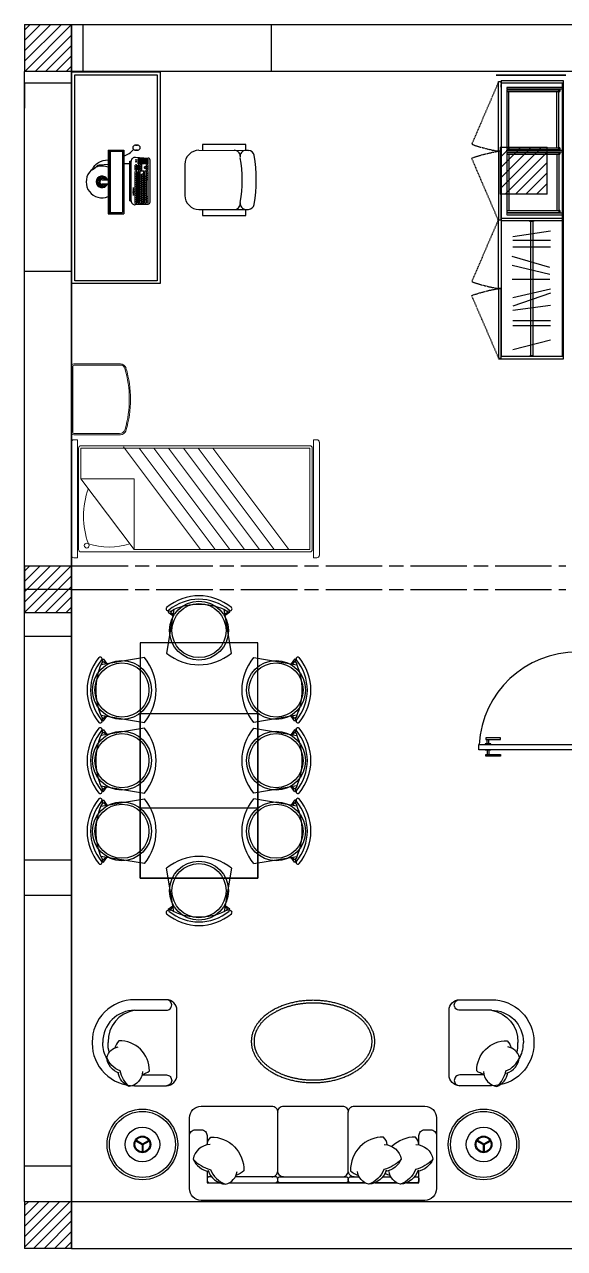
# Model space of a CAD drawing. Header units: inches. Extents: x 20 to 12921, y 15 to 10415.
# Drawn here: x 20 to 4610, y 15 to 10415 of the extents above; entities that cross this region are included whole.
import ezdxf

# ---------------------------------------------------------------- set-up
doc = ezdxf.new("R2010")
doc.units = ezdxf.units.IN
doc.header["$MEASUREMENT"] = 0
doc.linetypes.add('ACAD_ISO08W100', pattern=[36, 24, -3, 6, -3])
doc.linetypes.add('CACHE', pattern=[9.525, 6.35, -3.175])
doc.layers.add('4', color=130, linetype='Continuous', lineweight=35)
for name, color, linetype in [('freecads.com', 7, 'Continuous'), ('furn', 34, 'Continuous'), ('wall', 5, 'Continuous'), ('Wood', 45, 'Continuous')]:
    doc.layers.add(name, color=color, linetype=linetype)

# ---------------------------------------------------------------- blocks, each defined once
blk = doc.blocks.new('columnn')
h = blk.add_hatch()
h.set_pattern_fill('ANSI31', color=256, scale=500)
h.set_pattern_definition([(45, (-20875.046, -16891.983), (-44.19417, 44.19417), [])])
h.paths.add_polyline_path([(0, 200), (-200, 200), (-200, 0), (0, 0)])
h.paths.add_polyline_path([(200, 200), (0, 200), (0, 0), (200, 0)])
h.paths.add_polyline_path([(0, 0), (-200, 0), (-200, -200), (0, -200)])
h.paths.add_polyline_path([(200, 0), (0, 0), (0, -200), (200, -200)])
for p, q in [((-200, 200), (-200, -200)), ((-200, 200), (200, 200)), ((200, -200), (200, 200)), ((200, -200), (-200, -200))]:
    blk.add_line(p, q)
blk = doc.blocks.new('bed025')
at = {"color": 0, "linetype": 'Continuous', "lineweight": 18}
for p, q in [((-481, 0), (481, 0)), ((564, 0), (1126, 0)), ((-501, -20), (-501, -50)), ((-501, -50), (501, -50)), ((-451, -80), (-451, -2025)), ((-431, -60), (431, -60)), ((170, -80), (-431, -531)), ((170, -80), (431, -80)), ((170, -531), (170, -80)), ((431, -80), (431, -2025)), ((451, -80), (451, -2025)), ((501, -20), (501, -50)), ((544, -415), (544, -20)), ((554, -407), (554, -20)), ((564, -10), (1126, -10)), ((1136, -20), (1136, -415)), ((1146, -20), (1146, -415)), ((441, -441), (-431, -1095)), ((-431, -531), (-431, -2025)), ((-431, -531), (170, -531)), ((431, -574), (-431, -1221)), ((431, -699), (-431, -1346)), ((431, -825), (-431, -1471)), ((431, -950), (-431, -1597)), ((431, -1075), (-431, -1722)), ((431, -1201), (-431, -1847)), ((-501, -2055), (-501, -2085)), ((-501, -2055), (501, -2055)), ((-431, -2025), (431, -2025)), ((-431, -2045), (431, -2045)), ((501, -2055), (501, -2085)), ((-481, -2106), (481, -2106))]:
    blk.add_line(p, q, dxfattribs=at)
blk.add_circle((-398, -129), 20.7, dxfattribs=at)
for centre, radius, start, end in [((-481, -20), 20.1, 90, 180), ((-431, -80), 20.1, 90, 180), ((-148, -801), 699, 70.3672, 109.6328), ((431, -80), 20.1, 0, 90), ((481, -20), 20.1, 0, 90), ((564, -20), 20.1, 90, 180), ((564, -20), 10, 90, 180), ((1126, -20), 20.1, 0, 90), ((1126, -20), 10, 0, 90), ((136, -319), 547, 161.2418, 198.7582), ((594, -415), 50.1, 180, 253.3985), ((604, -407), 50.1, 180, 253.8915), ((1096, -415), 40.1, 286.6015, 0), ((1096, -415), 50.1, 286.6015, 0), ((845, 426), 927, 253.3985, 286.6015), ((845, 426), 917, 253.8915, 286.6015), ((-431, -2025), 20.1, 180, 270), ((431, -2025), 20.1, 270, 0), ((-481, -2085), 20.1, 180, 270), ((481, -2085), 20.1, 270, 0)]:
    blk.add_arc(centre, radius, start, end, dxfattribs=at)

msp = doc.modelspace()

# ---------------------------------------------------------------- hatches: boundary and pattern name
h = msp.add_hatch()
h.set_pattern_fill('HEX', color=256, scale=25, angle=45, style=0)
h.set_pattern_definition([(45, (-12917.001, 4345.7576), (-3.8273277, 3.8273277), [3.125, -6.25]), (165, (-12917.001, 4345.7576), (-1.4008992, -5.228227), [3.125, -6.25]), (105, (-12914.7915, 4347.9673), (-5.228227, -1.4008992), [3.125, -6.25])])
h.paths.add_polyline_path([(713, 9096), (724, 9096, 4.924372), (724, 9058), (713, 9058, -3.823416)])

# ---------------------------------------------------------------- linework, layer by layer
for p, q in [((420, 10415), (420, 15)), ((420, 10415), (10020, 10415)), ((10420, 10015), (20, 10015)), ((20, 415), (20, 10015)), ((420, 415), (420, 10015)), ((10020, 10015), (420, 10015)), ((963, 9390), (981, 9390)), ((731, 9347), (731, 8807)), ((731, 9347), (865, 9347)), ((740, 9347), (740, 8807)), ((749, 9337), (749, 8817)), ((749, 9337), (853, 9337)), ((853, 9337), (853, 8817)), ((865, 9347), (865, 8807)), ((962, 9286), (1071, 9280)), ((981, 9346), (963, 9346)), ((985, 9232), (985, 9274)), ((998, 9261), (985, 9261)), ((987, 9276), (996, 9275)), ((998, 9232), (998, 9273)), ((1003, 9232), (1003, 9273)), ((1034, 9261), (1003, 9261)), ((1005, 9275), (1033, 9273)), ((1016, 9232), (1016, 9261)), ((1021, 9232), (1021, 9261)), ((1034, 9232), (1034, 9271)), ((1039, 9232), (1039, 9271)), ((1071, 9261), (1039, 9261)), ((1041, 9273), (1069, 9271)), ((1053, 9232), (1053, 9261)), ((1058, 9232), (1058, 9261)), ((1071, 9232), (1071, 9269)), ((1088, 8906), (1088, 9263)), ((1503, 9346), (1923, 9345)), ((915, 8916), (915, 9253)), ((915, 9253), (927, 9253)), ((927, 8916), (927, 9253)), ((962, 9178), (962, 9219)), ((975, 9206), (962, 9206)), ((975, 9191), (962, 9191)), ((962, 8894), (962, 9165)), ((973, 9221), (964, 9221)), ((973, 9176), (964, 9176)), ((973, 9167), (964, 9167)), ((975, 9178), (975, 9219)), ((975, 8894), (975, 9165)), ((998, 9251), (985, 9251)), ((998, 9241), (985, 9241)), ((985, 9178), (985, 9219)), ((998, 9206), (985, 9206)), ((998, 9191), (985, 9191)), ((985, 8896), (985, 9165)), ((996, 9231), (987, 9231)), ((996, 9221), (987, 9221)), ((996, 9176), (987, 9176)), ((996, 9167), (987, 9167)), ((998, 9178), (998, 9219)), ((998, 8896), (998, 9165)), ((1016, 9251), (1003, 9251)), ((1016, 9241), (1003, 9241)), ((1003, 9178), (1003, 9219)), ((1016, 9206), (1003, 9206)), ((1016, 9191), (1003, 9191)), ((1003, 8897), (1003, 9165)), ((1014, 9231), (1005, 9231)), ((1014, 9221), (1005, 9221)), ((1014, 9176), (1005, 9176)), ((1033, 9167), (1005, 9167)), ((1016, 9178), (1016, 9219)), ((1034, 9251), (1021, 9251)), ((1034, 9241), (1021, 9241)), ((1033, 9231), (1023, 9231)), ((1034, 8898), (1034, 9165)), ((1053, 9251), (1039, 9251)), ((1053, 9241), (1039, 9241)), ((1039, 9193), (1039, 9204)), ((1039, 8899), (1039, 9165)), ((1051, 9231), (1041, 9231)), ((1051, 9206), (1041, 9206)), ((1051, 9191), (1041, 9191)), ((1051, 9167), (1041, 9167)), ((1053, 9193), (1053, 9204)), ((1053, 8899), (1053, 9165)), ((1071, 9251), (1058, 9251)), ((1071, 9241), (1058, 9241)), ((1058, 9178), (1058, 9219)), ((1071, 9206), (1058, 9206)), ((1071, 9191), (1058, 9191)), ((1058, 8900), (1058, 9165)), ((1069, 9231), (1060, 9231)), ((1069, 9221), (1060, 9221)), ((1069, 9176), (1060, 9176)), ((1069, 9167), (1060, 9167)), ((1071, 9178), (1071, 9219)), ((1071, 8900), (1071, 9165)), ((679, 9096), (731, 9096)), ((731, 9058), (679, 9058)), ((975, 9142), (962, 9142)), ((975, 9124), (962, 9124)), ((975, 9106), (962, 9106)), ((975, 9088), (962, 9088)), ((975, 9070), (962, 9070)), ((975, 9052), (962, 9052)), ((998, 9149), (985, 9149)), ((998, 9131), (985, 9131)), ((998, 9113), (985, 9113)), ((998, 9095), (985, 9095)), ((998, 9076), (985, 9076)), ((998, 9058), (985, 9058)), ((1016, 9133), (1003, 9133)), ((1016, 9117), (1003, 9117)), ((1016, 9099), (1003, 9099)), ((1016, 9081), (1003, 9081)), ((1016, 9063), (1003, 9063)), ((1016, 8897), (1016, 9142)), ((1034, 9142), (1016, 9142)), ((1021, 8898), (1021, 9142)), ((1034, 9124), (1021, 9124)), ((1034, 9106), (1021, 9106)), ((1034, 9088), (1021, 9088)), ((1034, 9070), (1021, 9070)), ((1034, 9052), (1021, 9052)), ((1053, 9124), (1039, 9124)), ((1053, 9106), (1039, 9106)), ((1053, 9088), (1039, 9088)), ((1053, 9070), (1039, 9070)), ((1053, 9052), (1039, 9052)), ((1071, 9149), (1058, 9149)), ((1071, 9131), (1058, 9131)), ((1071, 9113), (1058, 9113)), ((1071, 9095), (1058, 9095)), ((975, 9034), (962, 9034)), ((975, 9016), (962, 9016)), ((975, 8998), (962, 8998)), ((975, 8980), (962, 8980)), ((975, 8962), (962, 8962)), ((998, 9040), (985, 9040)), ((998, 9022), (985, 9022)), ((998, 9004), (985, 9004)), ((998, 8986), (985, 8986)), ((998, 8968), (985, 8968)), ((998, 8950), (985, 8950)), ((1016, 9045), (1003, 9045)), ((1016, 9027), (1003, 9027)), ((1016, 9009), (1003, 9009)), ((1016, 8991), (1003, 8991)), ((1016, 8972), (1003, 8972)), ((1016, 8954), (1003, 8954)), ((1034, 9034), (1021, 9034)), ((1034, 9016), (1021, 9016)), ((1034, 8998), (1021, 8998)), ((1034, 8980), (1021, 8980)), ((1034, 8962), (1021, 8962)), ((1053, 9034), (1039, 9034)), ((1053, 9016), (1039, 9016)), ((1053, 8998), (1039, 8998)), ((1053, 8980), (1039, 8980)), ((1053, 8962), (1039, 8962)), ((1071, 8950), (1058, 8950)), ((915, 8916), (927, 8916)), ((975, 8943), (962, 8943)), ((975, 8925), (962, 8925)), ((975, 8907), (962, 8907)), ((962, 8884), (1071, 8889)), ((964, 8892), (973, 8892)), ((998, 8932), (985, 8932)), ((998, 8914), (985, 8914)), ((987, 8894), (996, 8894)), ((1016, 8936), (1003, 8936)), ((1016, 8918), (1003, 8918)), ((1005, 8895), (1014, 8895)), ((1034, 8943), (1021, 8943)), ((1034, 8925), (1021, 8925)), ((1034, 8907), (1021, 8907)), ((1023, 8896), (1033, 8896)), ((1053, 8943), (1039, 8943)), ((1053, 8925), (1039, 8925)), ((1041, 8897), (1051, 8897)), ((1071, 8932), (1058, 8932)), ((1071, 8914), (1058, 8914)), ((1060, 8898), (1069, 8898)), ((1503, 8843), (1923, 8844)), ((731, 8807), (865, 8807)), ((749, 8817), (853, 8817)), ((420, 415), (10020, 415)), ((420, 15), (10020, 15))]:
    msp.add_line(p, q)
at = {"color": 7, "linetype": 'ACAD_ISO08W100', "ltscale": 20}
for p, q in [((420, 10015), (420, 10415)), ((520, 10015), (520, 10415)), ((2120, 10015), (2120, 10415)), ((420, 10015), (20, 10015)), ((420, 9915), (20, 9915)), ((20, 9915), (20, 9911)), ((20, 9911), (20, 9909)), ((20, 9911), (20, 9908)), ((20, 9909), (20, 9907)), ((20, 9907), (20, 9905)), ((20, 9905), (20, 9705)), ((420, 8315), (20, 8315)), ((420, 5615), (20, 5615)), ((420, 5415), (20, 5415)), ((420, 5215), (20, 5215)), ((420, 3315), (20, 3315)), ((420, 3015), (20, 3015)), ((420, 715), (20, 715))]:
    msp.add_line(p, q, dxfattribs=at)
at = {"color": 7, "linetype": 'ACAD_ISO08W100', "ltscale": 20, "true_color": 0xffffff}
for p, q in [((420, 5815), (4620, 5815)), ((420, 5615), (4620, 5615))]:
    msp.add_line(p, q, dxfattribs=at)
at = {"color": 7, "linetype": 'ByBlock', "lineweight": -2, "ltscale": 0.7}
for p, q in [((1290, 5443), (1228, 5074)), ((1233, 5435), (1232, 5436)), ((1240, 5422), (1281, 5393)), ((1269, 5433), (1260, 5420)), ((1260, 5420), (1283, 5404)), ((1284, 5440), (1289, 5437)), ((1778, 5074), (1717, 5443)), ((1723, 5440), (1718, 5437)), ((1747, 5420), (1723, 5404)), ((1766, 5422), (1725, 5393)), ((1738, 5433), (1747, 5420)), ((1774, 5435), (1775, 5436)), ((1003, 5160), (1003, 3760)), ((2003, 5160), (1003, 5160)), ((2003, 5160), (1003, 5160)), ((1003, 5160), (1003, 3160)), ((2003, 3760), (2003, 5160)), ((2003, 3160), (2003, 5160)), ((1039, 5035), (670, 4974)), ((678, 5030), (678, 5032)), ((680, 4994), (693, 5003)), ((692, 5023), (720, 4982)), ((693, 5003), (710, 4980)), ((1968, 5035), (2336, 4974)), ((2315, 5023), (2286, 4982)), ((2314, 5003), (2297, 4980)), ((2326, 4994), (2314, 5003)), ((2328, 5030), (2329, 5032)), ((673, 4980), (677, 4975)), ((2334, 4980), (2330, 4975)), ((670, 4546), (1039, 4485)), ((673, 4540), (677, 4545)), ((678, 4490), (678, 4488)), ((680, 4526), (693, 4517)), ((692, 4497), (720, 4538)), ((693, 4517), (710, 4540)), ((1003, 3160), (1003, 4560)), ((1003, 4560), (2003, 4560)), ((2336, 4546), (1968, 4485)), ((2003, 4560), (2003, 3160)), ((2315, 4497), (2286, 4538)), ((2314, 4517), (2297, 4540)), ((2326, 4526), (2314, 4517)), ((2328, 4490), (2329, 4488)), ((2334, 4540), (2330, 4545)), ((1039, 4435), (670, 4374)), ((673, 4380), (677, 4375)), ((678, 4430), (678, 4432)), ((680, 4394), (693, 4403)), ((692, 4423), (720, 4382)), ((693, 4403), (710, 4380)), ((1968, 4435), (2336, 4374)), ((2315, 4423), (2286, 4382)), ((2314, 4403), (2297, 4380)), ((2326, 4394), (2314, 4403)), ((2328, 4430), (2329, 4432)), ((2334, 4380), (2330, 4375)), ((670, 3946), (1039, 3885)), ((673, 3940), (677, 3945)), ((678, 3890), (678, 3888)), ((680, 3926), (693, 3917)), ((692, 3897), (720, 3938)), ((693, 3917), (710, 3940)), ((2336, 3946), (1968, 3885)), ((2315, 3897), (2286, 3938)), ((2314, 3917), (2297, 3940)), ((2326, 3926), (2314, 3917)), ((2328, 3890), (2329, 3888)), ((2334, 3940), (2330, 3945)), ((670, 3774), (1039, 3835)), ((673, 3780), (677, 3775)), ((678, 3830), (678, 3832)), ((680, 3794), (693, 3803)), ((692, 3823), (720, 3782)), ((693, 3803), (710, 3780)), ((1003, 3760), (2003, 3760)), ((2336, 3774), (1968, 3835)), ((2315, 3823), (2286, 3782)), ((2314, 3803), (2297, 3780)), ((2326, 3794), (2314, 3803)), ((2328, 3830), (2329, 3832)), ((2334, 3780), (2330, 3775)), ((1039, 3285), (670, 3346)), ((673, 3340), (677, 3345)), ((692, 3297), (720, 3338)), ((693, 3317), (710, 3340)), ((1968, 3285), (2336, 3346)), ((2315, 3297), (2286, 3338)), ((2314, 3317), (2297, 3340)), ((2334, 3340), (2330, 3345)), ((678, 3290), (678, 3288)), ((680, 3326), (693, 3317)), ((1290, 2877), (1228, 3246)), ((1778, 3246), (1717, 2877)), ((2326, 3326), (2314, 3317)), ((2328, 3290), (2329, 3288)), ((1003, 3160), (2003, 3160)), ((2003, 3160), (1003, 3160)), ((1240, 2898), (1281, 2927)), ((1260, 2900), (1283, 2916)), ((1747, 2900), (1723, 2916)), ((1766, 2898), (1725, 2927)), ((1233, 2885), (1232, 2884)), ((1269, 2887), (1260, 2900)), ((1284, 2880), (1289, 2883)), ((1723, 2880), (1718, 2883)), ((1738, 2887), (1747, 2900)), ((1774, 2885), (1775, 2884))]:
    msp.add_line(p, q, dxfattribs=at)
at = {"color": 7, "ltscale": 0.03}
for p, q in [((1024, 901), (963, 937)), ((1021, 901), (1082, 937)), ((3924, 901), (3863, 937)), ((3921, 901), (3982, 937)), ((1021, 896), (960, 931)), ((1019, 899), (1019, 828)), ((1024, 896), (1085, 931)), ((1026, 899), (1026, 828)), ((3921, 896), (3860, 931)), ((3919, 899), (3919, 828)), ((3924, 896), (3985, 931)), ((3926, 899), (3926, 828))]:
    msp.add_line(p, q, dxfattribs=at)
for points in [[(1172, 10013), (1172, 8213), (422, 8213), (422, 10013)], [(1147, 9988), (1147, 8238), (447, 8238), (447, 9988)]]:
    msp.add_lwpolyline(points, close=True)
for points in [[(1902, 9346), (1902, 9396), (1533, 9396), (1533, 9346)], [(1533, 8843), (1533, 8793), (1902, 8793), (1902, 8843)]]:
    msp.add_lwpolyline(points)
for points in [[(1503, 9346, 0.414214), (1383, 9226), (1383, 8963, 0.414214), (1503, 8843)], [(1853, 9295, 0.417056), (1803, 9346)], [(1903, 8844), (1923, 8844, 0.366075), (1972, 8886, 0.084275), (1972, 9303, 0.366075), (1923, 9345), (1903, 9345, 0.46492), (1853, 9286)], [(1803, 8843, 0.417056), (1853, 8893, 0.411377)]]:
    msp.add_lwpolyline(points, format="xyb")
for points in [[(1316, 1764), (1316, 2039, 0.414214), (1226, 2129), (956, 2129, 0.414214), (595, 1768), (595, 1764), (595, 1759, 0.414214), (956, 1398), (1226, 1398, 0.414214), (1316, 1489), (1316, 1764)], [(3628, 1764), (3628, 2039, -0.414214), (3719, 2129), (3989, 2129, -0.414214), (4350, 1768), (4350, 1764), (4350, 1759, -0.414214), (3989, 1398), (3719, 1398, -0.414214), (3628, 1489), (3628, 1764)]]:
    msp.add_lwpolyline(points, format="xyb", dxfattribs=at)
at = {"color": 7}
for points in [[(956, 2039), (1226, 2039, 0.414214), (1271, 2084), (1271, 2084, 0.414214), (1226, 2129)], [(3989, 2039), (3719, 2039, -0.414214), (3673, 2084), (3673, 2084, -0.414214), (3719, 2129)], [(956, 2039, 0.414214), (685, 1768), (685, 1764)], [(956, 2039, 0.372719), (730, 1768), (730, 1764)], [(3989, 2039, -0.372719), (4214, 1768), (4214, 1764)], [(3989, 2039, -0.414214), (4260, 1768), (4260, 1764)], [(1021, 1497, 0.165541), (1081, 1525, 0.425989), (822, 1779, 0.121523), (787, 1718, -7.115464)], [(3924, 1497, -0.165541), (3864, 1525, -0.425989), (4122, 1779, -0.121523), (4158, 1718, 7.115464)], [(721, 1625, -0.130591), (685, 1759), (685, 1764)], [(826, 1505, -0.306663), (719, 1639, -0.30633), (817, 1727, 0.872847)], [(740, 1682, -0.072384), (730, 1759), (730, 1764)], [(4118, 1505, 0.306663), (4226, 1639, 0.30633), (4128, 1727, -0.872847)], [(4205, 1682, 0.072384), (4214, 1759), (4214, 1764)], [(4224, 1625, 0.130591), (4260, 1759), (4260, 1764)], [(910, 1391, -0.14773), (833, 1523, -0.213343), (719, 1639, -0.178662)], [(4035, 1391, 0.14773), (4112, 1523, 0.213343), (4226, 1639, 0.178662)], [(1024, 1520, -0.356772), (910, 1391, -0.249542), (816, 1508, 9.61688)], [(1019, 1489), (1226, 1489, -0.414214), (1271, 1443), (1271, 1443, -0.414214), (1226, 1398)], [(3926, 1489), (3719, 1489, 0.414214), (3673, 1443), (3673, 1443, 0.414214), (3719, 1398)], [(3921, 1520, 0.356772), (4035, 1391, 0.249542), (4128, 1508, -9.61688)], [(2122, 624, 0.414214), (2172, 674), (2172, 1174, 0.414214)], [(2822, 624, -0.414214), (2772, 674), (2772, 1174, -0.414214)], [(1422, 974, -0.414214), (1472, 1024), (1522, 1024, -0.414214), (1572, 974), (1572, 896)], [(1572, 896, -0.165541), (1603, 962, -0.425989), (1884, 676, -0.121523), (1817, 636, 7.115464)], [(3103, 896, 0.165541), (3072, 962, 0.425989), (2791, 676, 0.121523), (2858, 636, -7.115464)], [(3372, 896, 0.165541), (3342, 962, 0.200231), (3143, 882, 0.121523)], [(3372, 896), (3372, 974, -0.414214), (3422, 1024), (3472, 1024, -0.414214), (3522, 974)], [(1597, 899, 0.356772), (1454, 773, 0.249542), (1584, 669, -9.61688)], [(3078, 899, -0.356772), (3221, 773, -0.249542), (3091, 669, 9.61688)], [(3347, 899, -0.356772), (3491, 773, -0.249542), (3361, 669, 9.61688)], [(1454, 773, 0.14773), (1600, 687, 0.213343), (1729, 561, 0.178662)], [(3221, 773, -0.14773), (3075, 687, -0.213343), (2946, 561, -0.178662)], [(3491, 773, -0.14773), (3344, 687, -0.213343), (3215, 561, -0.178662)], [(1580, 680, 0.306663), (1729, 561, 0.30633), (1827, 670, -0.872847)], [(2222, 624, -0.414214), (2172, 674)], [(2722, 624, 0.414214), (2772, 674)], [(3095, 680, -0.306663), (2946, 561, -0.30633), (2849, 670, 0.872847)], [(3085, 656, 0.071865), (3127, 636, -7.115464)], [(3365, 680, -0.306663), (3215, 561, -0.30633), (3118, 670, 0.872847)], [(3267, 574), (3372, 574), (3372, 672, -0.414214)], [(1611, 624), (1592, 624, 0.414214), (1572, 604), (1572, 594, 0.414214), (1592, 574)], [(1592, 574), (1678, 574, 0.414214)], [(1761, 574), (2152, 574, 0.414214), (2172, 594), (2172, 604, 0.414214), (2152, 624), (1811, 624, 0.414214)], [(2915, 574), (2792, 574, -0.414214), (2772, 594), (2772, 604, -0.414214), (2792, 624), (2864, 624, -0.414214)], [(3184, 574), (2998, 574, -0.414214)], [(3065, 624), (3134, 624, -0.414214)], [(3352, 574), (3267, 574, -0.414214)], [(3334, 624), (3352, 624, -0.414214), (3372, 604), (3372, 594, -0.414214), (3352, 574)]]:
    msp.add_lwpolyline(points, format="xyb", dxfattribs=at)
at = {"color": 7, "ltscale": 0.03}
msp.add_lwpolyline([(1422, 1124, -0.414214), (1522, 1224), (2122, 1224, -0.414214), (2172, 1174, -0.414214), (2222, 1224), (2722, 1224, -0.414214), (2772, 1174, -0.414214), (2822, 1224), (3422, 1224, -0.414214), (3522, 1124), (3522, 524, -0.414214), (3422, 424), (1522, 424, -0.414214), (1422, 524)], format="xyb", close=True, dxfattribs=at)
at = {"color": 7}
for points in [[(1572, 672), (1572, 574), (1678, 574)], [(1761, 574), (2915, 574)], [(2998, 574), (3184, 574)]]:
    msp.add_lwpolyline(points, dxfattribs=at)
msp.add_lwpolyline([(2752, 574), (2192, 574, -0.414214), (2172, 594), (2172, 604, -0.414214), (2192, 624), (2752, 624, -0.414214), (2772, 604), (2772, 594, -0.414214)], format="xyb", close=True, dxfattribs=at)
at = {"color": 7, "ltscale": 0.03}
msp.add_polyline3d([(1947, 1774, 0), (1947, 1767, 0), (1948, 1760, 0), (1948, 1754, 0), (1949, 1747, 0), (1950, 1740, 0), (1951, 1734, 0), (1952, 1727, 0), (1953, 1721, 0), (1955, 1714, 0), (1957, 1708, 0), (1959, 1701, 0), (1961, 1695, 0), (1963, 1688, 0), (1966, 1682, 0), (1968, 1676, 0), (1971, 1669, 0), (1974, 1663, 0), (1978, 1657, 0), (1981, 1650, 0), (1985, 1644, 0), (1988, 1638, 0), (1992, 1632, 0), (1996, 1626, 0), (2001, 1620, 0), (2005, 1614, 0), (2010, 1608, 0), (2014, 1602, 0), (2019, 1597, 0), (2024, 1591, 0), (2030, 1585, 0), (2035, 1580, 0), (2041, 1574, 0), (2046, 1569, 0), (2052, 1564, 0), (2058, 1558, 0), (2065, 1553, 0), (2071, 1548, 0), (2077, 1543, 0), (2084, 1538, 0), (2091, 1533, 0), (2098, 1528, 0), (2105, 1524, 0), (2112, 1519, 0), (2119, 1515, 0), (2127, 1510, 0), (2134, 1506, 0), (2142, 1502, 0), (2149, 1498, 0), (2157, 1494, 0), (2165, 1490, 0), (2173, 1486, 0), (2182, 1482, 0), (2190, 1478, 0), (2198, 1475, 0), (2207, 1472, 0), (2216, 1468, 0), (2224, 1465, 0), (2233, 1462, 0), (2242, 1459, 0), (2251, 1456, 0), (2260, 1453, 0), (2269, 1451, 0), (2278, 1448, 0), (2288, 1446, 0), (2297, 1444, 0), (2306, 1441, 0), (2316, 1439, 0), (2325, 1438, 0), (2335, 1436, 0), (2344, 1434, 0), (2354, 1433, 0), (2364, 1431, 0), (2374, 1430, 0), (2383, 1429, 0), (2393, 1428, 0), (2403, 1427, 0), (2413, 1426, 0), (2423, 1425, 0), (2433, 1425, 0), (2443, 1424, 0), (2452, 1424, 0), (2462, 1424, 0), (2472, 1424, 0), (2482, 1424, 0), (2492, 1424, 0), (2502, 1424, 0), (2512, 1425, 0), (2522, 1425, 0), (2532, 1426, 0), (2542, 1427, 0), (2552, 1428, 0), (2561, 1429, 0), (2571, 1430, 0), (2581, 1431, 0), (2591, 1433, 0), (2600, 1434, 0), (2610, 1436, 0), (2619, 1438, 0), (2629, 1439, 0), (2638, 1441, 0), (2648, 1444, 0), (2657, 1446, 0), (2666, 1448, 0), (2676, 1451, 0), (2685, 1453, 0), (2694, 1456, 0), (2703, 1459, 0), (2712, 1462, 0), (2720, 1465, 0), (2729, 1468, 0), (2738, 1472, 0), (2746, 1475, 0), (2755, 1478, 0), (2763, 1482, 0), (2771, 1486, 0), (2779, 1490, 0), (2787, 1494, 0), (2795, 1498, 0), (2803, 1502, 0), (2811, 1506, 0), (2818, 1510, 0), (2826, 1515, 0), (2833, 1519, 0), (2840, 1524, 0), (2847, 1528, 0), (2854, 1533, 0), (2861, 1538, 0), (2867, 1543, 0), (2874, 1548, 0), (2880, 1553, 0), (2886, 1558, 0), (2892, 1564, 0), (2898, 1569, 0), (2904, 1574, 0), (2910, 1580, 0), (2915, 1585, 0), (2920, 1591, 0), (2925, 1597, 0), (2930, 1602, 0), (2935, 1608, 0), (2940, 1614, 0), (2944, 1620, 0), (2948, 1626, 0), (2952, 1632, 0), (2956, 1638, 0), (2960, 1644, 0), (2964, 1650, 0), (2967, 1657, 0), (2970, 1663, 0), (2973, 1669, 0), (2976, 1676, 0), (2979, 1682, 0), (2982, 1688, 0), (2984, 1695, 0), (2986, 1701, 0), (2988, 1708, 0), (2990, 1714, 0), (2991, 1721, 0), (2993, 1727, 0), (2994, 1734, 0), (2995, 1740, 0), (2996, 1747, 0), (2997, 1754, 0), (2997, 1760, 0), (2997, 1767, 0), (2997, 1774, 0), (2997, 1780, 0), (2997, 1787, 0), (2997, 1793, 0), (2996, 1800, 0), (2995, 1807, 0), (2994, 1813, 0), (2993, 1820, 0), (2991, 1826, 0), (2990, 1833, 0), (2988, 1839, 0), (2986, 1846, 0), (2984, 1852, 0), (2982, 1859, 0), (2979, 1865, 0), (2976, 1872, 0), (2973, 1878, 0), (2970, 1884, 0), (2967, 1890, 0), (2964, 1897, 0), (2960, 1903, 0), (2956, 1909, 0), (2952, 1915, 0), (2948, 1921, 0), (2944, 1927, 0), (2940, 1933, 0), (2935, 1939, 0), (2930, 1945, 0), (2925, 1950, 0), (2920, 1956, 0), (2915, 1962, 0), (2910, 1967, 0), (2904, 1973, 0), (2898, 1978, 0), (2892, 1984, 0), (2886, 1989, 0), (2880, 1994, 0), (2874, 1999, 0), (2867, 2004, 0), (2861, 2009, 0), (2854, 2014, 0), (2847, 2019, 0), (2840, 2023, 0), (2833, 2028, 0), (2826, 2032, 0), (2818, 2037, 0), (2811, 2041, 0), (2803, 2045, 0), (2795, 2050, 0), (2787, 2054, 0), (2779, 2057, 0), (2771, 2061, 0), (2763, 2065, 0), (2755, 2069, 0), (2746, 2072, 0), (2738, 2076, 0), (2729, 2079, 0), (2720, 2082, 0), (2712, 2085, 0), (2703, 2088, 0), (2694, 2091, 0), (2685, 2094, 0), (2676, 2096, 0), (2666, 2099, 0), (2657, 2101, 0), (2648, 2103, 0), (2638, 2106, 0), (2629, 2108, 0), (2619, 2110, 0), (2610, 2111, 0), (2600, 2113, 0), (2591, 2115, 0), (2581, 2116, 0), (2571, 2117, 0), (2561, 2118, 0), (2552, 2120, 0), (2542, 2120, 0), (2532, 2121, 0), (2522, 2122, 0), (2512, 2123, 0), (2502, 2123, 0), (2492, 2123, 0), (2482, 2123, 0), (2472, 2124, 0), (2462, 2123, 0), (2452, 2123, 0), (2443, 2123, 0), (2433, 2123, 0), (2423, 2122, 0), (2413, 2121, 0), (2403, 2120, 0), (2393, 2120, 0), (2383, 2118, 0), (2374, 2117, 0), (2364, 2116, 0), (2354, 2115, 0), (2344, 2113, 0), (2335, 2111, 0), (2325, 2110, 0), (2316, 2108, 0), (2306, 2106, 0), (2297, 2103, 0), (2288, 2101, 0), (2278, 2099, 0), (2269, 2096, 0), (2260, 2094, 0), (2251, 2091, 0), (2242, 2088, 0), (2233, 2085, 0), (2224, 2082, 0), (2216, 2079, 0), (2207, 2076, 0), (2198, 2072, 0), (2190, 2069, 0), (2182, 2065, 0), (2173, 2061, 0), (2165, 2057, 0), (2157, 2054, 0), (2149, 2050, 0), (2142, 2045, 0), (2134, 2041, 0), (2127, 2037, 0), (2119, 2032, 0), (2112, 2028, 0), (2105, 2023, 0), (2098, 2019, 0), (2091, 2014, 0), (2084, 2009, 0), (2077, 2004, 0), (2071, 1999, 0), (2065, 1994, 0), (2058, 1989, 0), (2052, 1984, 0), (2046, 1978, 0), (2041, 1973, 0), (2035, 1967, 0), (2030, 1962, 0), (2024, 1956, 0), (2019, 1950, 0), (2014, 1945, 0), (2010, 1939, 0), (2005, 1933, 0), (2001, 1927, 0), (1996, 1921, 0), (1992, 1915, 0), (1988, 1909, 0), (1985, 1903, 0), (1981, 1897, 0), (1978, 1890, 0), (1974, 1884, 0), (1971, 1878, 0), (1968, 1872, 0), (1966, 1865, 0), (1963, 1859, 0), (1961, 1852, 0), (1959, 1846, 0), (1957, 1839, 0), (1955, 1833, 0), (1953, 1826, 0), (1952, 1820, 0), (1951, 1813, 0), (1950, 1807, 0), (1949, 1800, 0), (1948, 1793, 0), (1948, 1787, 0), (1947, 1780, 0), (1947, 1774, 0)], dxfattribs=at)
at = {"color": 7, "linetype": 'Continuous'}
msp.add_polyline3d([(1971, 1774, 0), (1971, 1770, 0), (1971, 1766, 0), (1971, 1763, 0), (1971, 1759, 0), (1971, 1755, 0), (1972, 1752, 0), (1972, 1748, 0), (1973, 1744, 0), (1973, 1741, 0), (1974, 1737, 0), (1975, 1733, 0), (1975, 1730, 0), (1976, 1726, 0), (1977, 1722, 0), (1978, 1718, 0), (1979, 1715, 0), (1980, 1711, 0), (1981, 1707, 0), (1983, 1703, 0), (1984, 1699, 0), (1985, 1696, 0), (1987, 1692, 0), (1988, 1688, 0), (1990, 1684, 0), (1992, 1680, 0), (1994, 1676, 0), (1996, 1673, 0), (1998, 1669, 0), (2000, 1665, 0), (2002, 1661, 0), (2004, 1657, 0), (2006, 1653, 0), (2009, 1650, 0), (2011, 1646, 0), (2014, 1642, 0), (2016, 1638, 0), (2019, 1635, 0), (2022, 1631, 0), (2025, 1627, 0), (2027, 1623, 0), (2030, 1620, 0), (2034, 1616, 0), (2037, 1612, 0), (2040, 1609, 0), (2043, 1605, 0), (2047, 1601, 0), (2050, 1598, 0), (2054, 1594, 0), (2058, 1591, 0), (2061, 1587, 0), (2065, 1583, 0), (2069, 1580, 0), (2073, 1577, 0), (2077, 1573, 0), (2081, 1570, 0), (2086, 1566, 0), (2090, 1563, 0), (2094, 1560, 0), (2099, 1556, 0), (2103, 1553, 0), (2108, 1550, 0), (2113, 1547, 0), (2117, 1544, 0), (2122, 1541, 0), (2127, 1538, 0), (2132, 1535, 0), (2137, 1532, 0), (2142, 1529, 0), (2147, 1526, 0), (2152, 1523, 0), (2157, 1520, 0), (2162, 1517, 0), (2168, 1515, 0), (2173, 1512, 0), (2178, 1509, 0), (2184, 1507, 0), (2189, 1504, 0), (2195, 1502, 0), (2200, 1500, 0), (2206, 1497, 0), (2211, 1495, 0), (2217, 1493, 0), (2223, 1490, 0), (2229, 1488, 0), (2234, 1486, 0), (2240, 1484, 0), (2246, 1482, 0), (2252, 1480, 0), (2258, 1479, 0), (2263, 1477, 0), (2269, 1475, 0), (2275, 1473, 0), (2281, 1472, 0), (2287, 1470, 0), (2293, 1469, 0), (2299, 1467, 0), (2305, 1466, 0), (2311, 1464, 0), (2317, 1463, 0), (2323, 1462, 0), (2329, 1461, 0), (2335, 1459, 0), (2341, 1458, 0), (2347, 1457, 0), (2353, 1456, 0), (2359, 1455, 0), (2365, 1454, 0), (2371, 1454, 0), (2377, 1453, 0), (2383, 1452, 0), (2389, 1451, 0), (2395, 1451, 0), (2401, 1450, 0), (2407, 1450, 0), (2413, 1449, 0), (2419, 1449, 0), (2425, 1448, 0), (2431, 1448, 0), (2437, 1448, 0), (2443, 1447, 0), (2450, 1447, 0), (2456, 1447, 0), (2462, 1447, 0), (2468, 1447, 0), (2474, 1447, 0), (2480, 1447, 0), (2486, 1447, 0), (2492, 1447, 0), (2498, 1447, 0), (2504, 1448, 0), (2510, 1448, 0), (2516, 1448, 0), (2523, 1448, 0), (2529, 1449, 0), (2535, 1449, 0), (2541, 1450, 0), (2547, 1450, 0), (2553, 1451, 0), (2559, 1452, 0), (2565, 1452, 0), (2571, 1453, 0), (2577, 1454, 0), (2583, 1455, 0), (2589, 1456, 0), (2595, 1457, 0), (2601, 1458, 0), (2607, 1459, 0), (2613, 1460, 0), (2619, 1461, 0), (2625, 1462, 0), (2631, 1464, 0), (2637, 1465, 0), (2643, 1466, 0), (2649, 1468, 0), (2655, 1469, 0), (2661, 1471, 0), (2667, 1472, 0), (2672, 1474, 0), (2678, 1476, 0), (2684, 1478, 0), (2690, 1479, 0), (2696, 1481, 0), (2702, 1483, 0), (2707, 1485, 0), (2713, 1487, 0), (2719, 1489, 0), (2725, 1492, 0), (2730, 1494, 0), (2736, 1496, 0), (2742, 1498, 0), (2747, 1501, 0), (2753, 1503, 0), (2758, 1506, 0), (2764, 1508, 0), (2769, 1511, 0), (2775, 1513, 0), (2780, 1516, 0), (2785, 1519, 0), (2790, 1522, 0), (2795, 1524, 0), (2801, 1527, 0), (2806, 1530, 0), (2811, 1533, 0), (2815, 1536, 0), (2820, 1539, 0), (2825, 1542, 0), (2830, 1545, 0), (2834, 1548, 0), (2839, 1552, 0), (2844, 1555, 0), (2848, 1558, 0), (2853, 1561, 0), (2857, 1565, 0), (2861, 1568, 0), (2865, 1571, 0), (2869, 1575, 0), (2873, 1578, 0), (2877, 1582, 0), (2881, 1585, 0), (2885, 1589, 0), (2889, 1592, 0), (2893, 1596, 0), (2896, 1599, 0), (2900, 1603, 0), (2903, 1607, 0), (2906, 1610, 0), (2910, 1614, 0), (2913, 1618, 0), (2916, 1621, 0), (2919, 1625, 0), (2922, 1629, 0), (2924, 1633, 0), (2927, 1636, 0), (2930, 1640, 0), (2932, 1644, 0), (2935, 1648, 0), (2937, 1652, 0), (2940, 1655, 0), (2942, 1659, 0), (2944, 1663, 0), (2946, 1667, 0), (2948, 1671, 0), (2950, 1675, 0), (2952, 1678, 0), (2954, 1682, 0), (2955, 1686, 0), (2957, 1690, 0), (2959, 1694, 0), (2960, 1697, 0), (2961, 1701, 0), (2963, 1705, 0), (2964, 1709, 0), (2965, 1713, 0), (2966, 1716, 0), (2967, 1720, 0), (2968, 1724, 0), (2969, 1728, 0), (2970, 1731, 0), (2971, 1735, 0), (2971, 1739, 0), (2972, 1743, 0), (2972, 1746, 0), (2973, 1750, 0), (2973, 1754, 0), (2973, 1757, 0), (2974, 1761, 0), (2974, 1765, 0), (2974, 1768, 0), (2974, 1772, 0), (2974, 1775, 0), (2974, 1779, 0), (2974, 1783, 0), (2974, 1786, 0), (2973, 1790, 0), (2973, 1793, 0), (2973, 1797, 0), (2972, 1801, 0), (2972, 1804, 0), (2971, 1808, 0), (2971, 1812, 0), (2970, 1816, 0), (2969, 1819, 0), (2968, 1823, 0), (2967, 1827, 0), (2966, 1831, 0), (2965, 1834, 0), (2964, 1838, 0), (2963, 1842, 0), (2961, 1846, 0), (2960, 1850, 0), (2959, 1853, 0), (2957, 1857, 0), (2955, 1861, 0), (2954, 1865, 0), (2952, 1869, 0), (2950, 1873, 0), (2948, 1876, 0), (2946, 1880, 0), (2944, 1884, 0), (2942, 1888, 0), (2940, 1892, 0), (2937, 1896, 0), (2935, 1899, 0), (2932, 1903, 0), (2930, 1907, 0), (2927, 1911, 0), (2924, 1914, 0), (2922, 1918, 0), (2919, 1922, 0), (2916, 1926, 0), (2913, 1929, 0), (2910, 1933, 0), (2906, 1937, 0), (2903, 1940, 0), (2900, 1944, 0), (2896, 1948, 0), (2893, 1951, 0), (2889, 1955, 0), (2885, 1958, 0), (2881, 1962, 0), (2877, 1965, 0), (2873, 1969, 0), (2869, 1972, 0), (2865, 1976, 0), (2861, 1979, 0), (2857, 1982, 0), (2853, 1986, 0), (2848, 1989, 0), (2844, 1992, 0), (2839, 1995, 0), (2834, 1999, 0), (2830, 2002, 0), (2825, 2005, 0), (2820, 2008, 0), (2815, 2011, 0), (2811, 2014, 0), (2806, 2017, 0), (2801, 2020, 0), (2795, 2023, 0), (2790, 2025, 0), (2785, 2028, 0), (2780, 2031, 0), (2775, 2034, 0), (2769, 2036, 0), (2764, 2039, 0), (2758, 2041, 0), (2753, 2044, 0), (2747, 2046, 0), (2742, 2049, 0), (2736, 2051, 0), (2730, 2053, 0), (2725, 2056, 0), (2719, 2058, 0), (2713, 2060, 0), (2707, 2062, 0), (2702, 2064, 0), (2696, 2066, 0), (2690, 2068, 0), (2684, 2069, 0), (2678, 2071, 0), (2672, 2073, 0), (2667, 2075, 0), (2661, 2076, 0), (2655, 2078, 0), (2649, 2079, 0), (2643, 2081, 0), (2637, 2082, 0), (2631, 2083, 0), (2625, 2085, 0), (2619, 2086, 0), (2613, 2087, 0), (2607, 2088, 0), (2601, 2089, 0), (2595, 2090, 0), (2589, 2091, 0), (2583, 2092, 0), (2577, 2093, 0), (2571, 2094, 0), (2565, 2095, 0), (2559, 2095, 0), (2553, 2096, 0), (2547, 2097, 0), (2541, 2097, 0), (2535, 2098, 0), (2529, 2098, 0), (2523, 2099, 0), (2516, 2099, 0), (2510, 2099, 0), (2504, 2100, 0), (2498, 2100, 0), (2492, 2100, 0), (2486, 2100, 0), (2480, 2100, 0), (2474, 2100, 0), (2468, 2100, 0), (2462, 2100, 0), (2456, 2100, 0), (2450, 2100, 0), (2443, 2100, 0), (2437, 2099, 0), (2431, 2099, 0), (2425, 2099, 0), (2419, 2098, 0), (2413, 2098, 0), (2407, 2097, 0), (2401, 2097, 0), (2395, 2096, 0), (2389, 2096, 0), (2383, 2095, 0), (2377, 2094, 0), (2371, 2093, 0), (2365, 2093, 0), (2359, 2092, 0), (2353, 2091, 0), (2347, 2090, 0), (2341, 2089, 0), (2335, 2088, 0), (2329, 2087, 0), (2323, 2085, 0), (2317, 2084, 0), (2311, 2083, 0), (2305, 2081, 0), (2299, 2080, 0), (2293, 2079, 0), (2287, 2077, 0), (2281, 2075, 0), (2275, 2074, 0), (2269, 2072, 0), (2263, 2070, 0), (2258, 2069, 0), (2252, 2067, 0), (2246, 2065, 0), (2240, 2063, 0), (2234, 2061, 0), (2229, 2059, 0), (2223, 2057, 0), (2217, 2054, 0), (2211, 2052, 0), (2206, 2050, 0), (2200, 2048, 0), (2195, 2045, 0), (2189, 2043, 0), (2184, 2040, 0), (2178, 2038, 0), (2173, 2035, 0), (2168, 2032, 0), (2162, 2030, 0), (2157, 2027, 0), (2152, 2024, 0), (2147, 2021, 0), (2142, 2018, 0), (2137, 2015, 0), (2132, 2012, 0), (2127, 2009, 0), (2122, 2006, 0), (2117, 2003, 0), (2113, 2000, 0), (2108, 1997, 0), (2103, 1994, 0), (2099, 1991, 0), (2094, 1987, 0), (2090, 1984, 0), (2086, 1981, 0), (2081, 1977, 0), (2077, 1974, 0), (2073, 1971, 0), (2069, 1967, 0), (2065, 1964, 0), (2061, 1960, 0), (2058, 1957, 0), (2054, 1953, 0), (2050, 1949, 0), (2047, 1946, 0), (2043, 1942, 0), (2040, 1939, 0), (2037, 1935, 0), (2034, 1931, 0), (2030, 1928, 0), (2027, 1924, 0), (2025, 1920, 0), (2022, 1916, 0), (2019, 1913, 0), (2016, 1909, 0), (2014, 1905, 0), (2011, 1901, 0), (2009, 1897, 0), (2006, 1894, 0), (2004, 1890, 0), (2002, 1886, 0), (2000, 1882, 0), (1998, 1878, 0), (1996, 1874, 0), (1994, 1871, 0), (1992, 1867, 0), (1990, 1863, 0), (1988, 1859, 0), (1987, 1855, 0), (1985, 1852, 0), (1984, 1848, 0), (1983, 1844, 0), (1981, 1840, 0), (1980, 1836, 0), (1979, 1833, 0), (1978, 1829, 0), (1977, 1825, 0), (1976, 1821, 0), (1975, 1817, 0), (1975, 1814, 0), (1974, 1810, 0), (1973, 1806, 0), (1973, 1803, 0), (1972, 1799, 0), (1972, 1795, 0), (1971, 1792, 0), (1971, 1788, 0), (1971, 1784, 0), (1971, 1781, 0), (1971, 1777, 0), (1971, 1774, 0)], dxfattribs=at)
for centre in [(968, 9266), (968, 9256), (968, 9247), (946, 9025), (946, 9015), (946, 9006), (946, 8996), (946, 8987), (946, 8977), (946, 8967)]:
    msp.add_circle(centre, 2.2)
at = {"color": 7, "linetype": 'ByBlock', "lineweight": -2, "ltscale": 0.2}
for centre, radius in [((1503, 5265), 250), ((1503, 5265), 230), ((848, 4760), 250), ((2158, 4760), 250), ((848, 4760), 230), ((2158, 4760), 230), ((848, 4160), 250), ((848, 4160), 230), ((2158, 4160), 250), ((2158, 4160), 230), ((848, 3560), 250), ((848, 3560), 230), ((2158, 3560), 250), ((2158, 3560), 230), ((1503, 3055), 250), ((1503, 3055), 230)]:
    msp.add_circle(centre, radius, dxfattribs=at)
at = {"color": 7, "ltscale": 0.03}
for centre, radius in [((1022, 899), 300), ((3922, 899), 300), ((1022, 899), 147), ((3922, 899), 147), ((1022, 899), 70.6), ((1022, 899), 63.3), ((3922, 899), 70.6), ((3922, 899), 63.3)]:
    msp.add_circle(centre, radius, dxfattribs=at)
at = {"color": 7}
for centre in [(1022, 899), (3922, 899)]:
    msp.add_circle(centre, 280, dxfattribs=at)
for centre, radius, start, end in [((963, 9368), 22.2, 65.5382, 294.4618), ((981, 9368), 22.2, 245.5382, 114.4618), ((960, 9253), 33, 86.9059, 180), ((987, 9274), 1.87, 86.9059, 180), ((996, 9273), 1.87, 360, 86.9059), ((1005, 9273), 1.87, 86.9059, 180), ((1033, 9271), 1.87, 360, 86.9059), ((1041, 9271), 1.87, 86.9059, 180), ((1069, 9269), 1.87, 360, 86.9059), ((1071, 9263), 16.5, 0, 90), ((743, 9093), 1127, 350.2614, 9.6947), ((679, 9077), 135, 67.4598, 292.5402), ((964, 9219), 1.87, 90, 180), ((964, 9178), 1.87, 180, 270), ((964, 9165), 1.87, 90, 180), ((973, 9219), 1.87, 360, 90), ((973, 9178), 1.87, 270, 360), ((973, 9165), 1.87, 360, 90), ((987, 9232), 1.87, 180, 270), ((987, 9219), 1.87, 90, 180), ((987, 9178), 1.87, 180, 270), ((987, 9165), 1.87, 90, 180), ((996, 9232), 1.87, 270, 360), ((996, 9219), 1.87, 360, 90), ((996, 9178), 1.87, 270, 360), ((996, 9165), 1.87, 360, 90), ((1005, 9232), 1.87, 180, 270), ((1005, 9219), 1.87, 90, 180), ((1005, 9178), 1.87, 180, 270), ((1005, 9165), 1.87, 90, 180), ((1014, 9232), 1.87, 270, 360), ((1014, 9219), 1.87, 360, 90), ((1014, 9178), 1.87, 270, 360), ((1023, 9232), 1.87, 180, 270), ((1033, 9232), 1.87, 270, 360), ((1033, 9165), 1.87, 360, 90), ((1041, 9232), 1.87, 180, 270), ((1041, 9204), 1.87, 90, 180), ((1041, 9193), 1.87, 180, 270), ((1041, 9165), 1.87, 90, 180), ((1051, 9232), 1.87, 270, 360), ((1051, 9204), 1.87, 360, 90), ((1051, 9193), 1.87, 270, 360), ((1051, 9165), 1.87, 360, 90), ((1060, 9232), 1.87, 180, 270), ((1060, 9219), 1.87, 90, 180), ((1060, 9178), 1.87, 180, 270), ((1060, 9165), 1.87, 90, 180), ((1069, 9232), 1.87, 270, 360), ((1069, 9219), 1.87, 360, 90), ((1069, 9178), 1.87, 270, 360), ((1069, 9165), 1.87, 360, 90), ((679, 9077), 49.2, 22.9581, 337.0419), ((679, 9077), 39.2, 29.3143, 330.6857), ((679, 9077), 29.2, 41.0987, 318.9013), ((679, 9077), 19.2, 90, 270), ((960, 8916), 33, 180, 273.0941), ((964, 8894), 1.87, 180, 273.0941), ((973, 8894), 1.87, 273.0941, 360), ((987, 8896), 1.87, 180, 273.0941), ((996, 8896), 1.87, 273.0941, 360), ((1005, 8897), 1.87, 180, 273.0941), ((1014, 8897), 1.87, 273.0941, 360), ((1023, 8898), 1.87, 180, 273.0941), ((1033, 8898), 1.87, 273.0941, 360), ((1041, 8899), 1.87, 180, 273.0941), ((1051, 8899), 1.87, 273.0941, 360), ((1060, 8900), 1.87, 180, 273.0941), ((1069, 8900), 1.87, 273.0941, 360), ((1071, 8906), 16.5, 270, 0), ((1903, 8894), 50, 170.2614, 270)]:
    msp.add_arc(centre, radius, start, end)
at = {"color": 7, "linetype": 'ByBlock', "lineweight": -2, "ltscale": 0.7}
for centre, radius, start, end in [((1503, 5133), 428, 49.9929, 130.0071), ((1503, 5133), 398, 49.9929, 130.0071), ((1238, 5449), 15, 130.0071, 310.0071), ((1254, 5481), 50, 245.384, 305.6903), ((1503, 5268), 305, 147.5492, 149.6021), ((1503, 4942), 545, 66.132, 113.868), ((1753, 5481), 50, 234.3097, 294.616), ((1769, 5449), 15, 229.9929, 49.9929), ((1503, 5268), 305, 30.3979, 32.4508), ((980, 4760), 428, 139.9929, 220.0071), ((980, 4760), 398, 139.9929, 220.0071), ((664, 5025), 15, 319.9929, 139.9929), ((633, 5010), 50, 324.3097, 24.616), ((846, 4760), 305, 120.3979, 122.4508), ((711, 4760), 428, 319.9929, 40.0071), ((1503, 5402), 428, 229.9929, 310.0071), ((2295, 4760), 428, 139.9929, 220.0071), ((2161, 4760), 305, 57.5492, 59.6021), ((2374, 5010), 50, 155.384, 215.6903), ((2343, 5025), 15, 40.0071, 220.0071), ((2026, 4760), 398, 319.9929, 40.0071), ((2026, 4760), 428, 319.9929, 40.0071), ((1171, 4760), 545, 156.132, 203.868), ((1835, 4760), 545, 336.132, 23.868), ((664, 4495), 15, 220.0071, 40.0071), ((633, 4510), 50, 335.384, 35.6903), ((846, 4760), 305, 237.5492, 239.6021), ((2161, 4760), 305, 300.3979, 302.4508), ((2374, 4510), 50, 144.3097, 204.616), ((2343, 4495), 15, 139.9929, 319.9929), ((980, 4160), 428, 139.9929, 220.0071), ((980, 4160), 398, 139.9929, 220.0071), ((1171, 4160), 545, 156.132, 203.868), ((664, 4425), 15, 319.9929, 139.9929), ((633, 4410), 50, 324.3097, 24.616), ((846, 4160), 305, 120.3979, 122.4508), ((711, 4160), 428, 319.9929, 40.0071), ((2295, 4160), 428, 139.9929, 220.0071), ((2161, 4160), 305, 57.5492, 59.6021), ((2374, 4410), 50, 155.384, 215.6903), ((2343, 4425), 15, 40.0071, 220.0071), ((2026, 4160), 398, 319.9929, 40.0071), ((1835, 4160), 545, 336.132, 23.868), ((2026, 4160), 428, 319.9929, 40.0071), ((664, 3895), 15, 220.0071, 40.0071), ((633, 3910), 50, 335.384, 35.6903), ((846, 4160), 305, 237.5492, 239.6021), ((2161, 4160), 305, 300.3979, 302.4508), ((2374, 3910), 50, 144.3097, 204.616), ((2343, 3895), 15, 139.9929, 319.9929), ((980, 3560), 428, 139.9929, 220.0071), ((980, 3560), 398, 139.9929, 220.0071), ((1171, 3560), 545, 156.132, 203.868), ((664, 3825), 15, 319.9929, 139.9929), ((633, 3810), 50, 324.3097, 24.616), ((846, 3560), 305, 120.3979, 122.4508), ((711, 3560), 428, 319.9929, 40.0071), ((2295, 3560), 428, 139.9929, 220.0071), ((2161, 3560), 305, 57.5492, 59.6021), ((2374, 3810), 50, 155.384, 215.6903), ((2343, 3825), 15, 40.0071, 220.0071), ((2026, 3560), 398, 319.9929, 40.0071), ((1835, 3560), 545, 336.132, 23.868), ((2026, 3560), 428, 319.9929, 40.0071), ((633, 3310), 50, 335.384, 35.6903), ((1503, 2918), 428, 49.9929, 130.0071), ((2374, 3310), 50, 144.3097, 204.616), ((664, 3295), 15, 220.0071, 40.0071), ((846, 3560), 305, 237.5492, 239.6021), ((2161, 3560), 305, 300.3979, 302.4508), ((2343, 3295), 15, 139.9929, 319.9929), ((1238, 2871), 15, 49.9929, 229.9929), ((1503, 3187), 428, 229.9929, 310.0071), ((1254, 2839), 50, 54.3097, 114.616), ((1503, 3053), 305, 210.3979, 212.4508), ((1503, 3187), 398, 229.9929, 310.0071), ((1503, 3378), 545, 246.132, 293.868), ((1753, 2839), 50, 65.384, 125.6903), ((1769, 2871), 15, 310.0071, 130.0071), ((1503, 3053), 305, 327.5492, 329.6021)]:
    msp.add_arc(centre, radius, start, end, dxfattribs=at)
for points, knots in [([(594, 9181), (609, 9206), (645, 9251), (701, 9262), (731, 9266)], [0.0415162, 0.0415162, 0.0415162, 0.0415162, 0.124418, 0.2136337, 0.2136337, 0.2136337, 0.2136337]), ([(594, 9181), (644, 9207), (617, 9217), (678, 9225), (731, 9228)], [0.0415162, 0.0415162, 0.0415162, 0.0415162, 0.124418, 0.1745583, 0.1745583, 0.1745583, 0.1745583])]:
    msp.add_open_spline(points, degree=3, knots=knots)
for points in [[(865, 9295), (896, 9309), (925, 9328), (947, 9352)], [(865, 9233), (881, 9233), (897, 9234), (915, 9234)]]:
    msp.add_open_spline(points, degree=3)
at = {"layer": '4', "color": 7, "linetype": 'ByBlock', "lineweight": 35}
msp.add_line((4070, 9904), (4070, 9883), dxfattribs=at)
at = {"layer": '4', "color": 7}
for p, q in [((4120, 9862), (4570, 9862)), ((4560, 9860), (4570, 9860)), ((4560, 9844), (4570, 9844)), ((4570, 9844), (4570, 9864)), ((4560, 9368), (4570, 9368)), ((4570, 9368), (4570, 9348)), ((4120, 9350), (4570, 9350)), ((4120, 9330), (4570, 9330)), ((4560, 9352), (4570, 9352)), ((4560, 9328), (4570, 9328)), ((4560, 9312), (4570, 9312)), ((4570, 9312), (4570, 9332)), ((4120, 8815), (4570, 8815)), ((4560, 8833), (4570, 8833)), ((4560, 8817), (4570, 8817)), ((4570, 8833), (4570, 8813))]:
    msp.add_line(p, q, dxfattribs=at)
for centre in [(4561, 9854), (4561, 9322)]:
    msp.add_ellipse(centre, major_axis=(0.786, 0.786), ratio=1, start_param=3.926991, end_param=7.068583, dxfattribs=at)
at = {"layer": '4', "color": 7, "extrusion": (0, 0, -1)}
for centre in [(4561, 9358), (4561, 8823)]:
    msp.add_ellipse(centre, major_axis=(0.786, -0.786), ratio=1, start_param=3.926991, end_param=7.068583, dxfattribs=at)
at = {"layer": 'freecads.com'}
for p, q in [((3882, 4253), (3882, 4298)), ((3882, 4298), (4714, 4298)), ((3934, 4303), (3934, 4298)), ((3984, 4303), (3934, 4303)), ((3934, 4298), (3984, 4298)), ((3940, 4354), (3940, 4339)), ((4067, 4354), (3940, 4354)), ((3940, 4339), (4067, 4339)), ((3952, 4303), (3952, 4339)), ((3967, 4303), (3967, 4339)), ((3984, 4298), (3984, 4303)), ((4067, 4339), (4067, 4354)), ((4714, 4253), (3882, 4253)), ((3934, 4248), (3934, 4253)), ((3934, 4253), (3984, 4253)), ((3984, 4248), (3934, 4248)), ((3940, 4197), (3940, 4212)), ((3940, 4212), (4067, 4212)), ((4067, 4197), (3940, 4197)), ((3952, 4248), (3952, 4212)), ((3967, 4248), (3967, 4212)), ((3984, 4253), (3984, 4248)), ((4067, 4212), (4067, 4197))]:
    msp.add_line(p, q, dxfattribs=at)
msp.add_arc((4715, 4249), 833, 89.7006, 176.6034, dxfattribs=at)
at = {"layer": 'furn', "color": 7, "linetype": 'CACHE'}
for p, q in [((4050, 9930), (3821, 9397)), ((4050, 8746), (3821, 9279)), ((4050, 8763), (3821, 8230)), ((4050, 7580), (3821, 8112))]:
    msp.add_line(p, q, dxfattribs=at)
at = {"layer": 'furn', "color": 7}
for p, q in [((4600, 9935), (4070, 9935)), ((4070, 9915), (4070, 9935)), ((4070, 9915), (4070, 7595)), ((4600, 9915), (4070, 9915)), ((4590, 9880), (4120, 9880)), ((4120, 9880), (4120, 9864)), ((4590, 9915), (4590, 7595)), ((4600, 7575), (4600, 9935)), ((4590, 9864), (4120, 9864)), ((4120, 9860), (4560, 9860)), ((4120, 9860), (4120, 9352)), ((4120, 9844), (4560, 9844)), ((4136, 9368), (4136, 9844)), ((4544, 9368), (4544, 9844)), ((4560, 9352), (4560, 9860)), ((4120, 9368), (4560, 9368)), ((4120, 9352), (4560, 9352)), ((4120, 9332), (4120, 9348)), ((4120, 9348), (4590, 9348)), ((4120, 9332), (4590, 9332)), ((4120, 9328), (4560, 9328)), ((4120, 9326), (4120, 8817)), ((4120, 9312), (4560, 9312)), ((4136, 9348), (4590, 9348)), ((4136, 9332), (4590, 9332)), ((4136, 9312), (4136, 8833)), ((4544, 9312), (4544, 8833)), ((4560, 9328), (4560, 8817)), ((4590, 8765), (4070, 8765)), ((4590, 8745), (4070, 8745)), ((4120, 8833), (4560, 8833)), ((4120, 8817), (4560, 8817)), ((4120, 8813), (4590, 8813)), ((4120, 8797), (4590, 8797)), ((4320, 8740), (4320, 7600)), ((4340, 8740), (4340, 7600)), ((4490, 8660), (4170, 8611)), ((4490, 8579), (4170, 8579)), ((4485, 8350), (4165, 8442)), ((4490, 8523), (4170, 8523)), ((4485, 8290), (4165, 8368)), ((4485, 8248), (4165, 8248)), ((4490, 8167), (4170, 8093)), ((4490, 8132), (4170, 8022)), ((4170, 7987), (4490, 8029)), ((4490, 7896), (4170, 7896)), ((4490, 7853), (4170, 7853)), ((4490, 7733), (4170, 7649)), ((4600, 7595), (4070, 7595)), ((4050, 7575), (4600, 7575))]:
    msp.add_line(p, q, dxfattribs=at)
for points in [[(4070, 9930), (4070, 9339), (4050, 9339), (4050, 9930)], [(4070, 8756), (4070, 9337), (4050, 9337), (4050, 8756)], [(4070, 8754), (4070, 8172), (4050, 8172), (4050, 8754)], [(4070, 7580), (4070, 8170), (4050, 8170), (4050, 7580)]]:
    msp.add_lwpolyline(points, close=True, dxfattribs=at)
for points in [[(4345, 8745), (4345, 8740), (4315, 8740), (4315, 8745)], [(4345, 7595), (4345, 7600), (4315, 7600), (4315, 7595)]]:
    msp.add_lwpolyline(points, dxfattribs=at)
at = {"layer": 'furn', "color": 7, "linetype": 'CACHE'}
for centre, major_axis, ratio, start_param, end_param in [((3422, 11172), (1197, -1729), 0.543212, -0.640029, -0.479702), ((4423, 10005), (546, 1794), 0.84643, 3.104158, 3.253404)]:
    msp.add_ellipse(centre, major_axis=major_axis, ratio=ratio, start_param=start_param, end_param=end_param, dxfattribs=at)
at = {"layer": 'furn', "color": 7, "linetype": 'CACHE', "extrusion": (0, 0, -1)}
for centre, major_axis, ratio, start_param, end_param in [((4423, 7504), (546, -1794), 0.84643, 3.104158, 3.253404), ((3422, 6337), (1197, 1729), 0.543212, -0.640029, -0.479702)]:
    msp.add_ellipse(centre, major_axis=major_axis, ratio=ratio, start_param=start_param, end_param=end_param, dxfattribs=at)
at = {"layer": 'wall', "color": 7, "linetype": 'ByBlock', "lineweight": 35}
msp.add_line((4620, 9985), (4029, 9985), dxfattribs=at)
at = {"layer": 'Wood', "color": 7, "linetype": 'ByBlock', "lineweight": 18}
for p, q in [((4070, 9350), (4070, 9930)), ((4070, 9930), (4070, 9826)), ((4120, 8813), (4120, 8797))]:
    msp.add_line(p, q, dxfattribs=at)

# ---------------------------------------------------------------- block references
for p in [(220, 10215), (4263, 9172), (220, 5615), (220, 215)]:
    msp.add_blockref('columnn', p)
at = {"color": 0, "rotation": 90}
msp.add_blockref('bed025', (420, 6385), dxfattribs=at)

doc.saveas('drawing.dxf')
